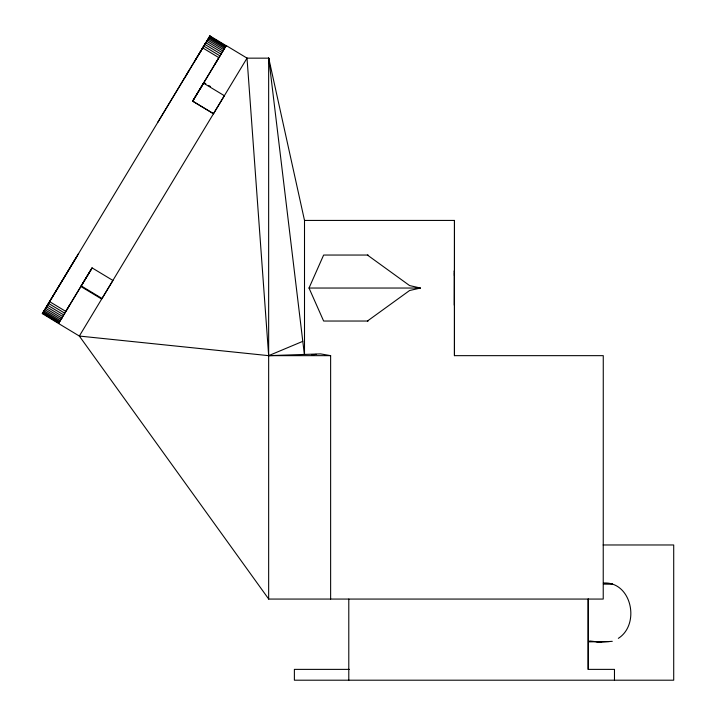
<?xml version="1.0" encoding="UTF-8"?>
<svg xmlns="http://www.w3.org/2000/svg" width="716" height="716" viewBox="0 0 716 716"><rect width="100%" height="100%" fill="white"/><g stroke="black" fill="none" stroke-linecap="round" stroke-linejoin="round"><path stroke-width="1.07" d="M454.463 271.319L454.463 270.729L454.463 275.803L454.4 270.729L454.4 305.347L454.463 273.056M368.149 321.036L323.632 321.036L309.017 288.038L323.632 255.048L368.149 255.048M225.97 46.057L226.238 45.582L247.083 58.157M47.363 305.329L47.059 305.857L76.755 256.686M66.445 310.323L69.631 305.043M202.019 48.992L201.885 49.306M218.228 58.766L215.149 63.858M78.626 253.491L42.289 313.697L210.039 35.8L202.682 47.883L218.89 57.665M157.726 122.382L205.277 43.64L199.29 53.593M187.476 73.095L189.445 69.828M194.743 61.039L198.941 54.076M203.532 83.146L224.368 95.72L213.493 113.728L192.64 101.153L226.193 45.582L192.711 101.153L213.565 113.728M81.105 286.132L92.104 267.9L112.949 280.475L102.066 298.491L81.221 285.917M304.506 354.536L304.506 220.43L268.733 58.157L247.02 58.157L79.333 336.055L268.724 599.068M201.608 49.672L202.189 48.804M185.542 76.388L186.966 74.043M199.576 53.136L200.99 50.782M192.658 101.153L203.684 82.877M61.853 318.038L61.03 319.408L44.741 309.625M201.76 86.171L203.174 83.826M367.424 321.036L409.588 290.517L420.453 288.038L409.588 285.568L367.424 255.048M618.347 638.35C640.614 624.137 631.566 581.231 603.418 583.021M42.36 313.581L58.56 323.48L92.096 267.9L58.515 323.48L79.351 336.055L268.661 355.655L302.787 341.344M312.006 354.832L316.293 354.357M597.126 642.333L612.269 641.321M247.02 58.157L268.661 355.655L320.58 353.892L330.631 355.655L330.631 599.068M589.161 641.84L609.289 641.599M304.506 220.43L454.472 220.43L454.472 355.655L603.266 355.655L603.23 599.068L268.661 599.068L268.652 58.157M309.017 288.038L420.471 288.038M268.661 355.655L330.631 355.655M603.132 544.974L673.711 544.974L673.711 680.2L294.383 680.2L294.383 669.379L349.31 669.379M603.472 583.853L612.269 583.853L603.373 583.71M601.512 642.333L589.644 640.972M209.895 35.916L226.175 45.699M209.69 36.274L225.898 46.057M209.332 36.856L225.54 46.638M208.848 37.662L225.057 47.444M208.24 38.673L224.448 48.455M207.515 39.872L223.723 49.655M206.691 41.233L222.9 51.015M205.778 42.745L221.987 52.528M204.794 44.374L221.002 54.156M203.756 46.101L219.964 55.875M203.908 82.591L205.805 83.727M208.651 85.446L210.54 86.591M80.836 286.472L101.681 299.046M49.574 301.615L65.782 311.397M48.5 303.396L64.709 313.178M47.462 305.123L63.67 314.906M46.477 306.752L62.686 316.535M45.564 308.265L61.773 318.038M44.016 310.825L60.233 320.607M43.407 311.836L59.625 321.618M42.924 312.641L59.133 322.424M53.136 319.551L55.043 320.705M42.575 313.223L58.784 323.005M269.001 62.605L268.733 58.157L304.381 354.554M268.733 58.157L269.162 62.605M614.471 680.2L614.471 669.379L588.051 669.379L588.051 599.068M588.337 599.068L588.337 669.379M454.454 220.43L454.409 355.655M348.79 599.068L348.79 680.2M184.656 77.865L184.352 78.375L184.656 77.865M200.865 87.647L200.561 88.157L200.865 87.647"/></g></svg>
